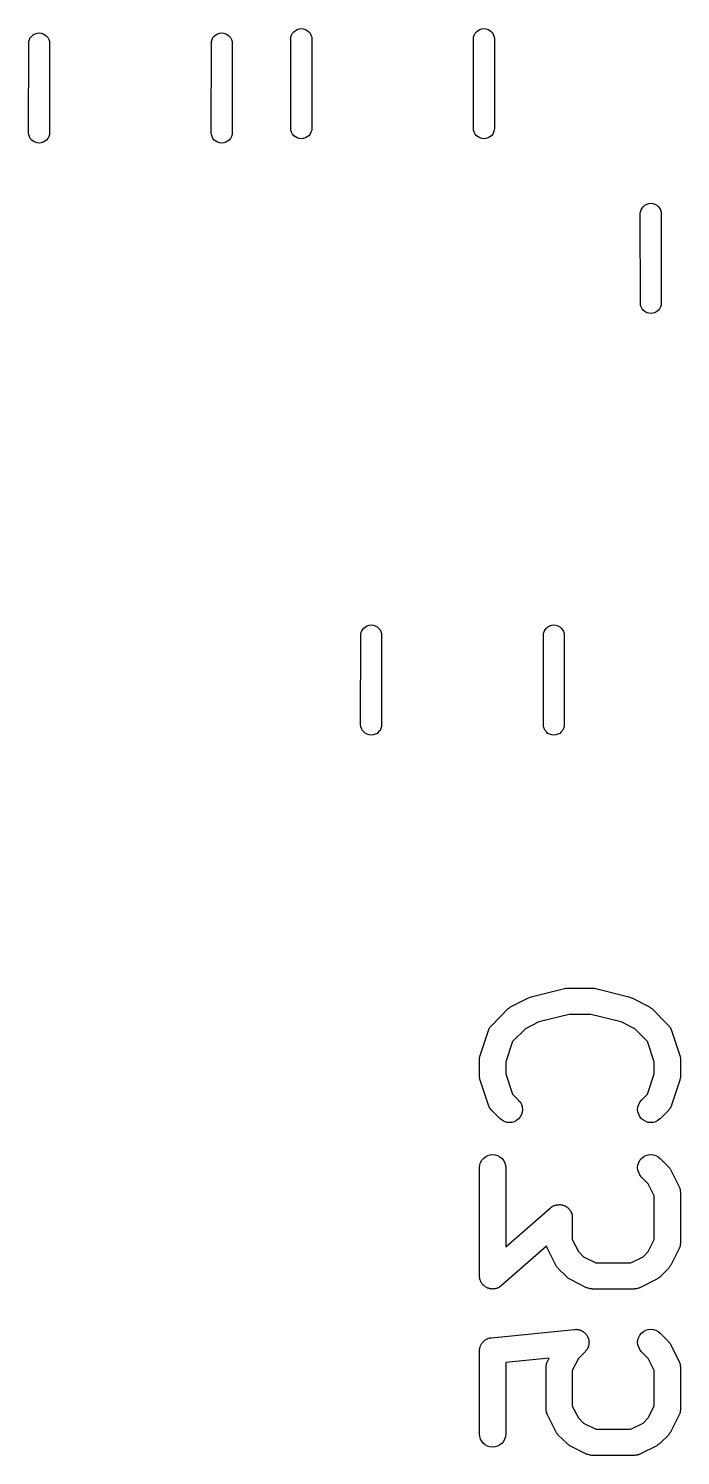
# Model space of a CAD drawing. Extents: x 112.9 to 160.3, y -137 to -94.4.
# Drawn here: x 145.27 to 149, y -115.14 to -106.97 of the extents above; entities that cross this region are included whole.
import ezdxf

# ---------------------------------------------------------------- set-up
doc = ezdxf.new("R2010")
doc.units = 0
doc.layers.add('BLACK', color=7, linetype='CONTINUOUS')

msp = doc.modelspace()

# ---------------------------------------------------------------- linework, layer by layer
at = {"layer": 'BLACK', "linetype": 'CONTINUOUS'}
for p, q in [((145.268, -107.046), (145.272, -107.035)), ((145.272, -107.035), (145.277, -107.024)), ((145.277, -107.024), (145.285, -107.015)), ((145.285, -107.015), (145.294, -107.008)), ((145.294, -107.008), (145.304, -107.002)), ((145.304, -107.002), (145.316, -106.999)), ((145.316, -106.999), (145.327, -106.997)), ((145.327, -106.997), (145.339, -106.999)), ((145.339, -106.999), (145.351, -107.002)), ((145.351, -107.002), (145.361, -107.008)), ((145.361, -107.008), (145.37, -107.015)), ((145.37, -107.015), (145.378, -107.024)), ((145.378, -107.024), (145.383, -107.035)), ((145.383, -107.035), (145.387, -107.046)), ((146.313, -107.046), (146.317, -107.035)), ((146.317, -107.035), (146.322, -107.024)), ((146.322, -107.024), (146.33, -107.015)), ((146.33, -107.015), (146.339, -107.008)), ((146.339, -107.008), (146.349, -107.002)), ((146.349, -107.002), (146.361, -106.999)), ((146.361, -106.999), (146.373, -106.997)), ((146.373, -106.997), (146.384, -106.999)), ((146.384, -106.999), (146.396, -107.002)), ((146.396, -107.002), (146.406, -107.008)), ((146.406, -107.008), (146.415, -107.015)), ((146.415, -107.015), (146.423, -107.024)), ((146.423, -107.024), (146.428, -107.035)), ((146.428, -107.035), (146.432, -107.046)), ((146.767, -107.03), (146.768, -107.021)), ((146.768, -107.545), (146.767, -107.03)), ((146.768, -107.021), (146.772, -107.01)), ((146.772, -107.01), (146.777, -106.999)), ((146.777, -106.999), (146.785, -106.99)), ((146.785, -106.99), (146.794, -106.983)), ((146.794, -106.983), (146.804, -106.977)), ((146.804, -106.977), (146.816, -106.974)), ((146.816, -106.974), (146.827, -106.972)), ((146.827, -106.972), (146.839, -106.974)), ((146.839, -106.974), (146.851, -106.977)), ((146.851, -106.977), (146.861, -106.983)), ((146.861, -106.983), (146.87, -106.99)), ((146.87, -106.99), (146.878, -106.999)), ((146.878, -106.999), (146.883, -107.01)), ((146.883, -107.01), (146.887, -107.021)), ((146.887, -107.021), (146.887, -107.03)), ((146.887, -107.03), (146.887, -107.545)), ((147.812, -107.03), (147.813, -107.021)), ((147.813, -107.545), (147.812, -107.03)), ((147.813, -107.021), (147.817, -107.01)), ((147.817, -107.01), (147.822, -106.999)), ((147.822, -106.999), (147.83, -106.99)), ((147.83, -106.99), (147.839, -106.983)), ((147.839, -106.983), (147.849, -106.977)), ((147.849, -106.977), (147.861, -106.974)), ((147.861, -106.974), (147.873, -106.972)), ((147.873, -106.972), (147.884, -106.974)), ((147.884, -106.974), (147.896, -106.977)), ((147.896, -106.977), (147.906, -106.983)), ((147.906, -106.983), (147.915, -106.99)), ((147.915, -106.99), (147.923, -106.999)), ((147.923, -106.999), (147.928, -107.01)), ((147.928, -107.01), (147.932, -107.021)), ((147.932, -107.021), (147.933, -107.03)), ((147.933, -107.03), (147.933, -107.545)), ((145.267, -107.57), (145.268, -107.055)), ((145.268, -107.055), (145.268, -107.046)), ((145.387, -107.046), (145.387, -107.055)), ((145.387, -107.055), (145.387, -107.57)), ((146.312, -107.57), (146.313, -107.055)), ((146.313, -107.055), (146.313, -107.046)), ((146.432, -107.046), (146.433, -107.055)), ((146.433, -107.055), (146.433, -107.57)), ((145.268, -107.579), (145.267, -107.57)), ((145.272, -107.59), (145.268, -107.579)), ((145.277, -107.601), (145.272, -107.59)), ((145.285, -107.61), (145.277, -107.601)), ((145.294, -107.617), (145.285, -107.61)), ((145.37, -107.61), (145.361, -107.617)), ((145.378, -107.601), (145.37, -107.61)), ((145.383, -107.59), (145.378, -107.601)), ((145.387, -107.579), (145.383, -107.59)), ((145.387, -107.57), (145.387, -107.579)), ((146.313, -107.579), (146.312, -107.57)), ((146.317, -107.59), (146.313, -107.579)), ((146.322, -107.601), (146.317, -107.59)), ((146.33, -107.61), (146.322, -107.601)), ((146.339, -107.617), (146.33, -107.61)), ((146.415, -107.61), (146.406, -107.617)), ((146.423, -107.601), (146.415, -107.61)), ((146.428, -107.59), (146.423, -107.601)), ((146.432, -107.579), (146.428, -107.59)), ((146.433, -107.57), (146.432, -107.579)), ((146.768, -107.554), (146.768, -107.545)), ((146.772, -107.565), (146.768, -107.554)), ((146.777, -107.576), (146.772, -107.565)), ((146.785, -107.585), (146.777, -107.576)), ((146.794, -107.592), (146.785, -107.585)), ((146.804, -107.598), (146.794, -107.592)), ((146.816, -107.601), (146.804, -107.598)), ((146.827, -107.603), (146.816, -107.601)), ((146.839, -107.601), (146.827, -107.603)), ((146.851, -107.598), (146.839, -107.601)), ((146.861, -107.592), (146.851, -107.598)), ((146.87, -107.585), (146.861, -107.592)), ((146.878, -107.576), (146.87, -107.585)), ((146.883, -107.565), (146.878, -107.576)), ((146.887, -107.554), (146.883, -107.565)), ((146.887, -107.545), (146.887, -107.554)), ((147.813, -107.554), (147.813, -107.545)), ((147.817, -107.565), (147.813, -107.554)), ((147.822, -107.576), (147.817, -107.565)), ((147.83, -107.585), (147.822, -107.576)), ((147.839, -107.592), (147.83, -107.585)), ((147.849, -107.598), (147.839, -107.592)), ((147.861, -107.601), (147.849, -107.598)), ((147.873, -107.603), (147.861, -107.601)), ((147.884, -107.601), (147.873, -107.603)), ((147.896, -107.598), (147.884, -107.601)), ((147.906, -107.592), (147.896, -107.598)), ((147.915, -107.585), (147.906, -107.592)), ((147.923, -107.576), (147.915, -107.585)), ((147.928, -107.565), (147.923, -107.576)), ((147.932, -107.554), (147.928, -107.565)), ((147.933, -107.545), (147.932, -107.554)), ((145.304, -107.623), (145.294, -107.617)), ((145.316, -107.626), (145.304, -107.623)), ((145.327, -107.628), (145.316, -107.626)), ((145.339, -107.626), (145.327, -107.628)), ((145.351, -107.623), (145.339, -107.626)), ((145.361, -107.617), (145.351, -107.623)), ((146.349, -107.623), (146.339, -107.617)), ((146.361, -107.626), (146.349, -107.623)), ((146.373, -107.628), (146.361, -107.626)), ((146.384, -107.626), (146.373, -107.628)), ((146.396, -107.623), (146.384, -107.626)), ((146.406, -107.617), (146.396, -107.623)), ((148.767, -108.03), (148.768, -108.021)), ((148.768, -108.021), (148.772, -108.01)), ((148.772, -108.01), (148.777, -107.999)), ((148.777, -107.999), (148.785, -107.99)), ((148.785, -107.99), (148.794, -107.983)), ((148.794, -107.983), (148.804, -107.977)), ((148.804, -107.977), (148.816, -107.974)), ((148.816, -107.974), (148.827, -107.972)), ((148.827, -107.972), (148.839, -107.974)), ((148.839, -107.974), (148.851, -107.977)), ((148.851, -107.977), (148.861, -107.983)), ((148.861, -107.983), (148.87, -107.99)), ((148.87, -107.99), (148.878, -107.999)), ((148.878, -107.999), (148.883, -108.01)), ((148.883, -108.01), (148.887, -108.021)), ((148.887, -108.021), (148.887, -108.03)), ((148.768, -108.545), (148.767, -108.03)), ((148.887, -108.03), (148.887, -108.545)), ((148.768, -108.554), (148.768, -108.545)), ((148.772, -108.565), (148.768, -108.554)), ((148.777, -108.576), (148.772, -108.565)), ((148.785, -108.585), (148.777, -108.576)), ((148.794, -108.592), (148.785, -108.585)), ((148.804, -108.598), (148.794, -108.592)), ((148.861, -108.592), (148.851, -108.598)), ((148.87, -108.585), (148.861, -108.592)), ((148.878, -108.576), (148.87, -108.585)), ((148.883, -108.565), (148.878, -108.576)), ((148.887, -108.554), (148.883, -108.565)), ((148.887, -108.545), (148.887, -108.554)), ((148.816, -108.601), (148.804, -108.598)), ((148.827, -108.603), (148.816, -108.601)), ((148.839, -108.601), (148.827, -108.603)), ((148.851, -108.598), (148.839, -108.601)), ((147.194, -110.395), (147.204, -110.39)), ((147.204, -110.39), (147.216, -110.386)), ((147.216, -110.386), (147.227, -110.385)), ((147.227, -110.385), (147.239, -110.386)), ((147.239, -110.386), (147.251, -110.39)), ((147.251, -110.39), (147.261, -110.395)), ((148.239, -110.395), (148.249, -110.39)), ((148.249, -110.39), (148.261, -110.386)), ((148.261, -110.386), (148.272, -110.385)), ((148.272, -110.385), (148.284, -110.386)), ((148.284, -110.386), (148.296, -110.39)), ((148.296, -110.39), (148.306, -110.395)), ((147.167, -110.958), (147.168, -110.442)), ((147.168, -110.434), (147.172, -110.422)), ((147.168, -110.442), (147.168, -110.434)), ((147.172, -110.422), (147.177, -110.412)), ((147.177, -110.412), (147.185, -110.403)), ((147.185, -110.403), (147.194, -110.395)), ((147.261, -110.395), (147.27, -110.403)), ((147.27, -110.403), (147.278, -110.412)), ((147.278, -110.412), (147.283, -110.422)), ((147.283, -110.422), (147.287, -110.434)), ((147.287, -110.434), (147.287, -110.442)), ((147.287, -110.442), (147.287, -110.958)), ((148.213, -110.434), (148.217, -110.422)), ((148.213, -110.442), (148.213, -110.434)), ((148.213, -110.958), (148.213, -110.442)), ((148.217, -110.422), (148.222, -110.412)), ((148.222, -110.412), (148.23, -110.403)), ((148.23, -110.403), (148.239, -110.395)), ((148.306, -110.395), (148.315, -110.403)), ((148.315, -110.403), (148.323, -110.412)), ((148.323, -110.412), (148.328, -110.422)), ((148.328, -110.422), (148.332, -110.434)), ((148.332, -110.434), (148.332, -110.442)), ((148.332, -110.442), (148.332, -110.958)), ((147.168, -110.966), (147.167, -110.958)), ((147.287, -110.958), (147.287, -110.966)), ((148.213, -110.966), (148.213, -110.958)), ((148.332, -110.958), (148.332, -110.966)), ((147.172, -110.978), (147.168, -110.966)), ((147.177, -110.988), (147.172, -110.978)), ((147.185, -110.997), (147.177, -110.988)), ((147.194, -111.005), (147.185, -110.997)), ((147.204, -111.01), (147.194, -111.005)), ((147.216, -111.014), (147.204, -111.01)), ((147.227, -111.015), (147.216, -111.014)), ((147.239, -111.014), (147.227, -111.015)), ((147.251, -111.01), (147.239, -111.014)), ((147.261, -111.005), (147.251, -111.01)), ((147.27, -110.997), (147.261, -111.005)), ((147.278, -110.988), (147.27, -110.997)), ((147.283, -110.978), (147.278, -110.988)), ((147.287, -110.966), (147.283, -110.978)), ((148.217, -110.978), (148.213, -110.966)), ((148.222, -110.988), (148.217, -110.978)), ((148.23, -110.997), (148.222, -110.988)), ((148.239, -111.005), (148.23, -110.997)), ((148.249, -111.01), (148.239, -111.005)), ((148.261, -111.014), (148.249, -111.01)), ((148.272, -111.015), (148.261, -111.014)), ((148.284, -111.014), (148.272, -111.015)), ((148.296, -111.01), (148.284, -111.014)), ((148.306, -111.005), (148.296, -111.01)), ((148.315, -110.997), (148.306, -111.005)), ((148.323, -110.988), (148.315, -110.997)), ((148.328, -110.978), (148.323, -110.988)), ((148.332, -110.966), (148.328, -110.978)), ((148.135, -112.516), (148.142, -112.513)), ((148.142, -112.513), (148.333, -112.465)), ((148.142, -112.513), (148.142, -112.513)), ((148.142, -112.513), (148.142, -112.513)), ((148.333, -112.465), (148.334, -112.465)), ((148.334, -112.465), (148.335, -112.465)), ((148.335, -112.465), (148.336, -112.465)), ((148.336, -112.465), (148.342, -112.464)), ((148.342, -112.464), (148.348, -112.463)), ((148.348, -112.463), (148.35, -112.463)), ((148.35, -112.463), (148.351, -112.463)), ((148.351, -112.463), (148.494, -112.463)), ((148.494, -112.463), (148.495, -112.463)), ((148.495, -112.463), (148.496, -112.463)), ((148.496, -112.463), (148.498, -112.463)), ((148.498, -112.463), (148.503, -112.464)), ((148.503, -112.464), (148.509, -112.465)), ((148.509, -112.465), (148.511, -112.465)), ((148.511, -112.465), (148.512, -112.465)), ((148.512, -112.465), (148.702, -112.513)), ((148.702, -112.513), (148.703, -112.513)), ((148.703, -112.513), (148.704, -112.513)), ((148.704, -112.513), (148.704, -112.513)), ((148.704, -112.513), (148.711, -112.516)), ((147.917, -112.676), (148.012, -112.58)), ((148.012, -112.58), (148.013, -112.58)), ((148.013, -112.58), (148.016, -112.577)), ((148.016, -112.577), (148.019, -112.574)), ((148.019, -112.574), (148.022, -112.572)), ((148.022, -112.572), (148.024, -112.57)), ((148.024, -112.57), (148.028, -112.568)), ((148.028, -112.568), (148.032, -112.566)), ((148.032, -112.566), (148.127, -112.519)), ((148.127, -112.519), (148.128, -112.518)), ((148.128, -112.518), (148.135, -112.516)), ((148.128, -112.518), (148.128, -112.518)), ((148.128, -112.518), (148.128, -112.518)), ((148.711, -112.516), (148.717, -112.518)), ((148.717, -112.518), (148.718, -112.519)), ((148.718, -112.519), (148.718, -112.519)), ((148.718, -112.519), (148.813, -112.566)), ((148.813, -112.566), (148.814, -112.567)), ((148.814, -112.567), (148.818, -112.569)), ((148.818, -112.569), (148.821, -112.571)), ((148.821, -112.571), (148.824, -112.573)), ((148.824, -112.573), (148.826, -112.575)), ((148.826, -112.575), (148.829, -112.578)), ((148.829, -112.578), (148.833, -112.58)), ((148.833, -112.58), (148.928, -112.676)), ((147.914, -112.679), (147.916, -112.677)), ((147.916, -112.677), (147.917, -112.676)), ((148.187, -112.656), (148.11, -112.695)), ((148.36, -112.613), (148.187, -112.656)), ((148.485, -112.613), (148.36, -112.613)), ((148.658, -112.656), (148.485, -112.613)), ((148.735, -112.695), (148.658, -112.656)), ((148.928, -112.676), (148.929, -112.676)), ((148.929, -112.676), (148.93, -112.678)), ((147.851, -112.848), (147.899, -112.705)), ((147.899, -112.704), (147.9, -112.702)), ((147.899, -112.705), (147.899, -112.704)), ((147.9, -112.702), (147.901, -112.7)), ((147.901, -112.7), (147.903, -112.695)), ((147.903, -112.695), (147.905, -112.691)), ((147.905, -112.691), (147.907, -112.689)), ((147.907, -112.689), (147.908, -112.687)), ((147.908, -112.687), (147.911, -112.683)), ((147.911, -112.683), (147.914, -112.679)), ((148.11, -112.695), (148.036, -112.769)), ((148.809, -112.769), (148.735, -112.695)), ((148.93, -112.678), (148.932, -112.68)), ((148.932, -112.68), (148.934, -112.684)), ((148.934, -112.684), (148.938, -112.688)), ((148.938, -112.688), (148.939, -112.69)), ((148.939, -112.69), (148.94, -112.691)), ((148.94, -112.691), (148.942, -112.696)), ((148.942, -112.696), (148.944, -112.701)), ((148.944, -112.701), (148.945, -112.703)), ((148.945, -112.703), (148.946, -112.705)), ((148.946, -112.705), (148.994, -112.848)), ((148.036, -112.769), (147.997, -112.884)), ((148.847, -112.884), (148.809, -112.769)), ((147.847, -112.87), (147.848, -112.866)), ((147.847, -112.871), (147.847, -112.87)), ((147.847, -112.967), (147.847, -112.871)), ((147.848, -112.862), (147.849, -112.859)), ((147.848, -112.866), (147.848, -112.862)), ((147.849, -112.856), (147.85, -112.852)), ((147.849, -112.859), (147.849, -112.856)), ((147.85, -112.852), (147.851, -112.848)), ((147.997, -112.884), (147.997, -112.954)), ((148.847, -112.954), (148.847, -112.884)), ((148.994, -112.848), (148.994, -112.849)), ((148.994, -112.849), (148.995, -112.853)), ((148.995, -112.853), (148.996, -112.857)), ((148.996, -112.857), (148.996, -112.86)), ((148.996, -112.86), (148.997, -112.863)), ((148.997, -112.863), (148.997, -112.867)), ((148.997, -112.867), (148.997, -112.871)), ((148.997, -112.871), (148.997, -112.967)), ((147.848, -112.971), (147.847, -112.967)), ((147.848, -112.975), (147.848, -112.971)), ((147.849, -112.978), (147.848, -112.975)), ((147.849, -112.981), (147.849, -112.978)), ((147.85, -112.985), (147.849, -112.981)), ((147.851, -112.989), (147.85, -112.985)), ((147.851, -112.99), (147.851, -112.989)), ((147.899, -113.133), (147.851, -112.99)), ((147.997, -112.954), (148.036, -113.069)), ((148.809, -113.069), (148.847, -112.954)), ((148.994, -112.99), (148.946, -113.133)), ((148.996, -112.982), (148.994, -112.986)), ((148.994, -112.986), (148.994, -112.99)), ((148.997, -112.976), (148.996, -112.979)), ((148.996, -112.979), (148.996, -112.982)), ((148.997, -112.967), (148.997, -112.968)), ((148.997, -112.968), (148.997, -112.972)), ((148.997, -112.972), (148.997, -112.976)), ((148.036, -113.069), (148.071, -113.104)), ((148.774, -113.104), (148.809, -113.069)), ((147.9, -113.135), (147.899, -113.133)), ((147.9, -113.137), (147.9, -113.135)), ((147.903, -113.142), (147.9, -113.137)), ((147.905, -113.147), (147.903, -113.142)), ((147.906, -113.148), (147.905, -113.147)), ((147.907, -113.15), (147.906, -113.148)), ((147.91, -113.154), (147.907, -113.15)), ((147.913, -113.159), (147.91, -113.154)), ((147.915, -113.16), (147.913, -113.159)), ((147.916, -113.162), (147.915, -113.16)), ((147.917, -113.163), (147.916, -113.162)), ((147.965, -113.21), (147.917, -113.163)), ((148.071, -113.104), (148.071, -113.105)), ((148.071, -113.105), (148.081, -113.116)), ((148.081, -113.116), (148.087, -113.129)), ((148.087, -113.129), (148.091, -113.143)), ((148.091, -113.143), (148.093, -113.158)), ((148.093, -113.158), (148.091, -113.172)), ((148.752, -113.157), (148.754, -113.142)), ((148.754, -113.171), (148.752, -113.157)), ((148.754, -113.142), (148.758, -113.128)), ((148.758, -113.128), (148.765, -113.115)), ((148.765, -113.115), (148.774, -113.104)), ((148.928, -113.163), (148.88, -113.21)), ((148.929, -113.161), (148.928, -113.163)), ((148.931, -113.159), (148.929, -113.161)), ((148.934, -113.155), (148.931, -113.159)), ((148.937, -113.151), (148.934, -113.155)), ((148.938, -113.149), (148.937, -113.151)), ((148.939, -113.148), (148.938, -113.149)), ((148.942, -113.143), (148.939, -113.148)), ((148.944, -113.138), (148.942, -113.143)), ((148.945, -113.136), (148.944, -113.138)), ((148.946, -113.134), (148.945, -113.136)), ((148.946, -113.133), (148.946, -113.134)), ((147.976, -113.219), (147.965, -113.21)), ((147.989, -113.226), (147.976, -113.219)), ((148.003, -113.231), (147.989, -113.226)), ((148.017, -113.232), (148.003, -113.231)), ((148.032, -113.231), (148.017, -113.232)), ((148.046, -113.227), (148.032, -113.231)), ((148.059, -113.22), (148.046, -113.227)), ((148.07, -113.211), (148.059, -113.22)), ((148.08, -113.199), (148.07, -113.211)), ((148.087, -113.186), (148.08, -113.199)), ((148.091, -113.172), (148.087, -113.186)), ((148.758, -113.185), (148.754, -113.171)), ((148.765, -113.198), (148.758, -113.185)), ((148.774, -113.21), (148.765, -113.198)), ((148.785, -113.219), (148.774, -113.21)), ((148.798, -113.226), (148.785, -113.219)), ((148.812, -113.231), (148.798, -113.226)), ((148.826, -113.232), (148.812, -113.231)), ((148.841, -113.231), (148.826, -113.232)), ((148.855, -113.227), (148.841, -113.231)), ((148.868, -113.22), (148.855, -113.227)), ((148.879, -113.211), (148.868, -113.22)), ((148.88, -113.21), (148.879, -113.211)), ((147.847, -113.489), (147.849, -113.475)), ((147.847, -113.49), (147.847, -113.489)), ((147.847, -114.11), (147.847, -113.49)), ((147.849, -113.475), (147.853, -113.461)), ((147.853, -113.461), (147.86, -113.448)), ((147.86, -113.448), (147.87, -113.437)), ((147.87, -113.437), (147.881, -113.428)), ((147.881, -113.428), (147.894, -113.421)), ((147.894, -113.421), (147.908, -113.417)), ((147.908, -113.417), (147.923, -113.415)), ((147.923, -113.415), (147.937, -113.417)), ((147.937, -113.417), (147.951, -113.421)), ((147.951, -113.421), (147.964, -113.428)), ((147.964, -113.428), (147.976, -113.438)), ((147.976, -113.438), (147.985, -113.449)), ((147.985, -113.449), (147.992, -113.462)), ((147.992, -113.462), (147.996, -113.476)), ((147.996, -113.476), (147.997, -113.49)), ((147.997, -113.49), (147.997, -113.944)), ((148.752, -113.49), (148.754, -113.475)), ((148.753, -113.504), (148.752, -113.49)), ((148.754, -113.475), (148.758, -113.461)), ((148.758, -113.461), (148.765, -113.448)), ((148.765, -113.448), (148.774, -113.437)), ((148.774, -113.437), (148.786, -113.428)), ((148.786, -113.428), (148.799, -113.421)), ((148.799, -113.421), (148.813, -113.417)), ((148.813, -113.417), (148.827, -113.415)), ((148.827, -113.415), (148.842, -113.417)), ((148.842, -113.417), (148.856, -113.421)), ((148.856, -113.421), (148.869, -113.428)), ((148.869, -113.428), (148.88, -113.437)), ((148.88, -113.437), (148.928, -113.485)), ((148.928, -113.485), (148.929, -113.486)), ((148.929, -113.486), (148.931, -113.489)), ((148.931, -113.489), (148.934, -113.492)), ((148.934, -113.492), (148.936, -113.495)), ((148.758, -113.518), (148.753, -113.504)), ((148.764, -113.531), (148.758, -113.518)), ((148.773, -113.543), (148.764, -113.531)), ((148.774, -113.544), (148.773, -113.543)), ((148.813, -113.583), (148.774, -113.544)), ((148.936, -113.495), (148.938, -113.497)), ((148.938, -113.497), (148.94, -113.501)), ((148.94, -113.501), (148.942, -113.505)), ((148.942, -113.505), (148.989, -113.6)), ((148.847, -113.651), (148.813, -113.583)), ((148.847, -113.901), (148.847, -113.651)), ((148.989, -113.6), (148.99, -113.601)), ((148.99, -113.601), (148.991, -113.603)), ((148.991, -113.603), (148.992, -113.605)), ((148.992, -113.605), (148.993, -113.61)), ((148.993, -113.61), (148.995, -113.614)), ((148.995, -113.614), (148.995, -113.617)), ((148.995, -113.617), (148.996, -113.619)), ((148.996, -113.619), (148.996, -113.624)), ((148.996, -113.624), (148.997, -113.629)), ((148.997, -113.629), (148.997, -113.631)), ((148.997, -113.631), (148.997, -113.633)), ((148.997, -113.633), (148.997, -113.919)), ((147.997, -113.944), (148.254, -113.72)), ((148.254, -113.72), (148.255, -113.719)), ((148.255, -113.719), (148.259, -113.716)), ((148.259, -113.716), (148.262, -113.713)), ((148.262, -113.713), (148.265, -113.712)), ((148.265, -113.712), (148.267, -113.711)), ((148.267, -113.711), (148.271, -113.709)), ((148.271, -113.709), (148.275, -113.707)), ((148.275, -113.707), (148.278, -113.706)), ((148.278, -113.706), (148.28, -113.705)), ((148.28, -113.705), (148.285, -113.704)), ((148.285, -113.704), (148.289, -113.703)), ((148.289, -113.703), (148.292, -113.702)), ((148.292, -113.702), (148.294, -113.702)), ((148.294, -113.702), (148.299, -113.702)), ((148.299, -113.702), (148.304, -113.701)), ((148.304, -113.701), (148.306, -113.701)), ((148.306, -113.701), (148.309, -113.701)), ((148.309, -113.701), (148.314, -113.702)), ((148.314, -113.702), (148.318, -113.703)), ((148.318, -113.703), (148.321, -113.703)), ((148.321, -113.703), (148.324, -113.704)), ((148.324, -113.704), (148.328, -113.706)), ((148.328, -113.706), (148.332, -113.707)), ((148.332, -113.707), (148.335, -113.708)), ((148.335, -113.708), (148.337, -113.709)), ((148.337, -113.709), (148.341, -113.712)), ((148.341, -113.712), (148.345, -113.714)), ((148.345, -113.714), (148.347, -113.716)), ((148.347, -113.716), (148.35, -113.717)), ((148.35, -113.717), (148.353, -113.72)), ((148.353, -113.72), (148.357, -113.723)), ((148.357, -113.723), (148.358, -113.725)), ((148.358, -113.725), (148.36, -113.727)), ((148.36, -113.727), (148.363, -113.731)), ((148.363, -113.731), (148.366, -113.735)), ((148.366, -113.735), (148.367, -113.737)), ((148.367, -113.737), (148.369, -113.739)), ((148.369, -113.739), (148.37, -113.743)), ((148.37, -113.743), (148.373, -113.748)), ((148.373, -113.748), (148.373, -113.75)), ((148.373, -113.75), (148.375, -113.753)), ((148.375, -113.753), (148.376, -113.757)), ((148.376, -113.757), (148.377, -113.762)), ((148.377, -113.762), (148.377, -113.764)), ((148.377, -113.764), (148.378, -113.767)), ((148.378, -113.767), (148.378, -113.772)), ((148.378, -113.772), (148.378, -113.776)), ((148.378, -113.776), (148.378, -113.901)), ((148.378, -113.901), (148.413, -113.97)), ((148.813, -113.97), (148.847, -113.901)), ((148.231, -113.939), (147.972, -114.166)), ((148.233, -113.943), (148.231, -113.939)), ((148.234, -113.948), (148.233, -113.943)), ((148.235, -113.95), (148.234, -113.948)), ((148.236, -113.952), (148.235, -113.95)), ((148.236, -113.953), (148.236, -113.952)), ((148.284, -114.048), (148.236, -113.953)), ((148.413, -113.97), (148.443, -114)), ((148.783, -114), (148.813, -113.97)), ((148.989, -113.953), (148.942, -114.048)), ((148.99, -113.951), (148.989, -113.953)), ((148.991, -113.949), (148.99, -113.951)), ((148.993, -113.944), (148.991, -113.949)), ((148.995, -113.939), (148.993, -113.944)), ((148.996, -113.935), (148.995, -113.937)), ((148.995, -113.937), (148.995, -113.939)), ((148.997, -113.924), (148.996, -113.93)), ((148.996, -113.93), (148.996, -113.935)), ((148.997, -113.919), (148.997, -113.92)), ((148.997, -113.92), (148.997, -113.922)), ((148.997, -113.922), (148.997, -113.924)), ((148.286, -114.051), (148.284, -114.048)), ((148.288, -114.055), (148.286, -114.051)), ((148.29, -114.058), (148.288, -114.055)), ((148.292, -114.06), (148.29, -114.058)), ((148.295, -114.063), (148.292, -114.06)), ((148.297, -114.067), (148.295, -114.063)), ((148.443, -114), (148.512, -114.035)), ((148.512, -114.035), (148.714, -114.035)), ((148.714, -114.035), (148.783, -114)), ((148.93, -114.064), (148.928, -114.067)), ((148.933, -114.061), (148.93, -114.064)), ((148.935, -114.058), (148.933, -114.061)), ((148.937, -114.056), (148.935, -114.058)), ((148.939, -114.052), (148.937, -114.056)), ((148.941, -114.049), (148.939, -114.052)), ((148.942, -114.048), (148.941, -114.049)), ((147.848, -114.114), (147.847, -114.11)), ((147.848, -114.119), (147.848, -114.114)), ((147.849, -114.121), (147.848, -114.119)), ((147.849, -114.124), (147.849, -114.121)), ((147.85, -114.129), (147.849, -114.124)), ((147.851, -114.133), (147.85, -114.129)), ((147.852, -114.136), (147.851, -114.133)), ((147.853, -114.138), (147.852, -114.136)), ((147.855, -114.142), (147.853, -114.138)), ((147.857, -114.147), (147.855, -114.142)), ((148.298, -114.067), (148.297, -114.067)), ((148.346, -114.115), (148.298, -114.067)), ((148.349, -114.118), (148.346, -114.115)), ((148.352, -114.121), (148.349, -114.118)), ((148.354, -114.122), (148.352, -114.121)), ((148.357, -114.124), (148.354, -114.122)), ((148.361, -114.126), (148.357, -114.124)), ((148.364, -114.129), (148.361, -114.126)), ((148.365, -114.129), (148.364, -114.129)), ((148.46, -114.177), (148.365, -114.129)), ((148.861, -114.129), (148.765, -114.177)), ((148.864, -114.127), (148.861, -114.129)), ((148.868, -114.125), (148.864, -114.127)), ((148.87, -114.123), (148.868, -114.125)), ((148.873, -114.121), (148.87, -114.123)), ((148.876, -114.118), (148.873, -114.121)), ((148.879, -114.116), (148.876, -114.118)), ((148.88, -114.115), (148.879, -114.116)), ((148.928, -114.067), (148.88, -114.115)), ((147.859, -114.149), (147.857, -114.147)), ((147.86, -114.151), (147.859, -114.149)), ((147.863, -114.155), (147.86, -114.151)), ((147.866, -114.159), (147.863, -114.155)), ((147.867, -114.16), (147.866, -114.159)), ((147.869, -114.162), (147.867, -114.16)), ((147.873, -114.165), (147.869, -114.162)), ((147.876, -114.169), (147.873, -114.165)), ((147.878, -114.17), (147.876, -114.169)), ((147.88, -114.172), (147.878, -114.17)), ((147.885, -114.174), (147.88, -114.172)), ((147.889, -114.176), (147.885, -114.174)), ((147.891, -114.177), (147.889, -114.176)), ((147.893, -114.179), (147.891, -114.177)), ((147.898, -114.18), (147.893, -114.179)), ((147.902, -114.182), (147.898, -114.18)), ((147.905, -114.182), (147.902, -114.182)), ((147.907, -114.183), (147.905, -114.182)), ((147.912, -114.183), (147.907, -114.183)), ((147.917, -114.184), (147.912, -114.183)), ((147.919, -114.184), (147.917, -114.184)), ((147.922, -114.185), (147.919, -114.184)), ((147.927, -114.184), (147.922, -114.185)), ((147.931, -114.184), (147.927, -114.184)), ((147.934, -114.183), (147.931, -114.184)), ((147.936, -114.183), (147.934, -114.183)), ((147.941, -114.182), (147.936, -114.183)), ((147.946, -114.181), (147.941, -114.182)), ((147.948, -114.18), (147.946, -114.181)), ((147.95, -114.179), (147.948, -114.18)), ((147.955, -114.177), (147.95, -114.179)), ((147.959, -114.175), (147.955, -114.177)), ((147.961, -114.173), (147.959, -114.175)), ((147.963, -114.172), (147.961, -114.173)), ((147.967, -114.169), (147.963, -114.172)), ((147.971, -114.167), (147.967, -114.169)), ((147.972, -114.166), (147.971, -114.167)), ((148.462, -114.177), (148.46, -114.177)), ((148.464, -114.178), (148.462, -114.177)), ((148.469, -114.18), (148.464, -114.178)), ((148.474, -114.182), (148.469, -114.18)), ((148.476, -114.182), (148.474, -114.182)), ((148.478, -114.183), (148.476, -114.182)), ((148.483, -114.183), (148.478, -114.183)), ((148.488, -114.184), (148.483, -114.183)), ((148.491, -114.184), (148.488, -114.184)), ((148.493, -114.185), (148.491, -114.184)), ((148.494, -114.185), (148.493, -114.185)), ((148.732, -114.185), (148.494, -114.185)), ((148.734, -114.184), (148.732, -114.185)), ((148.736, -114.184), (148.734, -114.184)), ((148.741, -114.184), (148.736, -114.184)), ((148.746, -114.183), (148.741, -114.184)), ((148.749, -114.182), (148.746, -114.183)), ((148.751, -114.182), (148.749, -114.182)), ((148.756, -114.18), (148.751, -114.182)), ((148.76, -114.179), (148.756, -114.18)), ((148.762, -114.178), (148.76, -114.179)), ((148.765, -114.177), (148.762, -114.178)), ((148.765, -114.177), (148.765, -114.177)), ((147.884, -114.474), (147.887, -114.472)), ((147.887, -114.472), (147.891, -114.47)), ((147.891, -114.47), (147.894, -114.469)), ((147.894, -114.469), (147.897, -114.468)), ((147.897, -114.468), (147.901, -114.466)), ((147.901, -114.466), (147.904, -114.466)), ((147.904, -114.466), (147.908, -114.464)), ((147.908, -114.464), (147.912, -114.464)), ((147.912, -114.464), (147.915, -114.463)), ((147.915, -114.463), (148.391, -114.416)), ((148.391, -114.416), (148.392, -114.416)), ((148.392, -114.416), (148.396, -114.416)), ((148.396, -114.416), (148.399, -114.415)), ((148.399, -114.415), (148.403, -114.416)), ((148.403, -114.416), (148.407, -114.416)), ((148.407, -114.416), (148.41, -114.417)), ((148.41, -114.417), (148.414, -114.417)), ((148.414, -114.417), (148.417, -114.418)), ((148.417, -114.418), (148.421, -114.419)), ((148.421, -114.419), (148.424, -114.42)), ((148.424, -114.42), (148.428, -114.421)), ((148.428, -114.421), (148.431, -114.423)), ((148.431, -114.423), (148.435, -114.425)), ((148.435, -114.425), (148.438, -114.427)), ((148.438, -114.427), (148.441, -114.428)), ((148.441, -114.428), (148.444, -114.431)), ((148.444, -114.431), (148.447, -114.433)), ((148.447, -114.433), (148.449, -114.436)), ((148.449, -114.436), (148.452, -114.438)), ((148.452, -114.438), (148.454, -114.441)), ((148.454, -114.441), (148.457, -114.443)), ((148.457, -114.443), (148.459, -114.446)), ((148.459, -114.446), (148.461, -114.449)), ((148.461, -114.449), (148.463, -114.452)), ((148.463, -114.452), (148.465, -114.456)), ((148.465, -114.456), (148.466, -114.459)), ((148.466, -114.459), (148.468, -114.462)), ((148.468, -114.462), (148.469, -114.466)), ((148.469, -114.466), (148.47, -114.469)), ((148.47, -114.469), (148.471, -114.473)), ((148.471, -114.473), (148.472, -114.476)), ((148.754, -114.475), (148.758, -114.461)), ((148.758, -114.461), (148.765, -114.448)), ((148.765, -114.448), (148.774, -114.437)), ((148.774, -114.437), (148.786, -114.428)), ((148.786, -114.428), (148.799, -114.421)), ((148.799, -114.421), (148.813, -114.417)), ((148.813, -114.417), (148.827, -114.415)), ((148.827, -114.415), (148.842, -114.417)), ((148.842, -114.417), (148.856, -114.421)), ((148.856, -114.421), (148.869, -114.428)), ((148.869, -114.428), (148.88, -114.437)), ((148.88, -114.437), (148.928, -114.485)), ((147.847, -114.537), (147.848, -114.534)), ((147.847, -114.538), (147.847, -114.537)), ((147.847, -115.014), (147.847, -114.538)), ((147.848, -114.53), (147.849, -114.526)), ((147.848, -114.534), (147.848, -114.53)), ((147.849, -114.523), (147.85, -114.519)), ((147.849, -114.526), (147.849, -114.523)), ((147.85, -114.519), (147.851, -114.516)), ((147.851, -114.516), (147.852, -114.512)), ((147.852, -114.512), (147.853, -114.509)), ((147.853, -114.509), (147.855, -114.506)), ((147.855, -114.506), (147.856, -114.503)), ((147.856, -114.503), (147.859, -114.499)), ((147.859, -114.499), (147.86, -114.496)), ((147.86, -114.496), (147.863, -114.493)), ((147.863, -114.493), (147.864, -114.49)), ((147.864, -114.49), (147.867, -114.488)), ((147.867, -114.488), (147.87, -114.485)), ((147.87, -114.485), (147.873, -114.482)), ((147.873, -114.482), (147.875, -114.48)), ((147.875, -114.48), (147.878, -114.478)), ((147.878, -114.478), (147.881, -114.475)), ((147.881, -114.475), (147.884, -114.474)), ((148.452, -114.544), (148.413, -114.583)), ((148.454, -114.541), (148.452, -114.544)), ((148.456, -114.538), (148.454, -114.541)), ((148.459, -114.535), (148.456, -114.538)), ((148.461, -114.532), (148.459, -114.535)), ((148.463, -114.529), (148.461, -114.532)), ((148.465, -114.526), (148.463, -114.529)), ((148.466, -114.523), (148.465, -114.526)), ((148.468, -114.519), (148.466, -114.523)), ((148.469, -114.516), (148.468, -114.519)), ((148.47, -114.513), (148.469, -114.516)), ((148.471, -114.509), (148.47, -114.513)), ((148.472, -114.505), (148.471, -114.509)), ((148.472, -114.476), (148.473, -114.48)), ((148.473, -114.498), (148.472, -114.502)), ((148.472, -114.502), (148.472, -114.505)), ((148.473, -114.48), (148.473, -114.484)), ((148.473, -114.484), (148.473, -114.487)), ((148.473, -114.487), (148.474, -114.491)), ((148.474, -114.491), (148.473, -114.494)), ((148.473, -114.494), (148.473, -114.498)), ((148.752, -114.49), (148.754, -114.475)), ((148.753, -114.504), (148.752, -114.49)), ((148.758, -114.518), (148.753, -114.504)), ((148.764, -114.531), (148.758, -114.518)), ((148.773, -114.543), (148.764, -114.531)), ((148.774, -114.544), (148.773, -114.543)), ((148.813, -114.583), (148.774, -114.544)), ((148.928, -114.485), (148.929, -114.486)), ((148.929, -114.486), (148.931, -114.489)), ((148.931, -114.489), (148.934, -114.492)), ((148.934, -114.492), (148.936, -114.495)), ((148.936, -114.495), (148.938, -114.497)), ((148.938, -114.497), (148.94, -114.501)), ((148.94, -114.501), (148.942, -114.505)), ((148.942, -114.505), (148.989, -114.6)), ((148.246, -114.581), (147.997, -114.606)), ((147.997, -114.606), (147.997, -115.014)), ((148.228, -114.632), (148.229, -114.63)), ((148.228, -114.633), (148.228, -114.632)), ((148.228, -114.871), (148.228, -114.633)), ((148.229, -114.623), (148.23, -114.618)), ((148.229, -114.628), (148.229, -114.623)), ((148.229, -114.63), (148.229, -114.628)), ((148.23, -114.618), (148.231, -114.616)), ((148.231, -114.613), (148.233, -114.609)), ((148.231, -114.616), (148.231, -114.613)), ((148.233, -114.609), (148.234, -114.604)), ((148.234, -114.604), (148.235, -114.602)), ((148.235, -114.602), (148.236, -114.6)), ((148.236, -114.6), (148.246, -114.581)), ((148.413, -114.583), (148.378, -114.651)), ((148.847, -114.651), (148.813, -114.583)), ((148.989, -114.6), (148.99, -114.601)), ((148.99, -114.601), (148.991, -114.603)), ((148.991, -114.603), (148.992, -114.605)), ((148.992, -114.605), (148.993, -114.61)), ((148.993, -114.61), (148.995, -114.614)), ((148.995, -114.614), (148.995, -114.617)), ((148.995, -114.617), (148.996, -114.619)), ((148.996, -114.619), (148.996, -114.624)), ((148.996, -114.624), (148.997, -114.629)), ((148.997, -114.629), (148.997, -114.631)), ((148.997, -114.631), (148.997, -114.633)), ((148.997, -114.633), (148.997, -114.871)), ((148.378, -114.651), (148.378, -114.854)), ((148.847, -114.854), (148.847, -114.651)), ((148.229, -114.874), (148.228, -114.871)), ((148.228, -114.876), (148.229, -114.874)), ((148.229, -114.881), (148.228, -114.876)), ((148.23, -114.886), (148.229, -114.881)), ((148.378, -114.854), (148.413, -114.922)), ((148.813, -114.922), (148.847, -114.854)), ((148.997, -114.877), (148.996, -114.882)), ((148.997, -114.871), (148.997, -114.872)), ((148.997, -114.872), (148.997, -114.875)), ((148.997, -114.875), (148.997, -114.877)), ((148.23, -114.888), (148.23, -114.886)), ((148.231, -114.89), (148.23, -114.888)), ((148.233, -114.895), (148.231, -114.89)), ((148.234, -114.9), (148.233, -114.895)), ((148.235, -114.902), (148.234, -114.9)), ((148.236, -114.904), (148.235, -114.902)), ((148.236, -114.905), (148.236, -114.904)), ((148.284, -115), (148.236, -114.905)), ((148.413, -114.922), (148.443, -114.953)), ((148.443, -114.953), (148.512, -114.987)), ((148.714, -114.987), (148.783, -114.953)), ((148.783, -114.953), (148.813, -114.922)), ((148.989, -114.905), (148.942, -115)), ((148.99, -114.903), (148.989, -114.905)), ((148.991, -114.901), (148.99, -114.903)), ((148.993, -114.896), (148.991, -114.901)), ((148.995, -114.891), (148.993, -114.896)), ((148.996, -114.887), (148.995, -114.889)), ((148.995, -114.889), (148.995, -114.891)), ((148.996, -114.882), (148.996, -114.887)), ((147.849, -115.029), (147.847, -115.014)), ((147.853, -115.043), (147.849, -115.029)), ((147.86, -115.056), (147.853, -115.043)), ((147.991, -115.044), (147.984, -115.057)), ((147.996, -115.03), (147.991, -115.044)), ((147.997, -115.015), (147.996, -115.03)), ((147.997, -115.014), (147.997, -115.015)), ((148.286, -115.004), (148.284, -115)), ((148.288, -115.008), (148.286, -115.004)), ((148.29, -115.01), (148.288, -115.008)), ((148.292, -115.013), (148.29, -115.01)), ((148.295, -115.016), (148.292, -115.013)), ((148.297, -115.019), (148.295, -115.016)), ((148.298, -115.02), (148.297, -115.019)), ((148.346, -115.067), (148.298, -115.02)), ((148.512, -114.987), (148.714, -114.987)), ((148.928, -115.02), (148.88, -115.067)), ((148.93, -115.016), (148.928, -115.02)), ((148.933, -115.013), (148.93, -115.016)), ((148.935, -115.011), (148.933, -115.013)), ((148.937, -115.008), (148.935, -115.011)), ((148.939, -115.005), (148.937, -115.008)), ((148.941, -115.001), (148.939, -115.005)), ((148.942, -115), (148.941, -115.001)), ((147.869, -115.067), (147.86, -115.056)), ((147.88, -115.076), (147.869, -115.067)), ((147.893, -115.083), (147.88, -115.076)), ((147.907, -115.088), (147.893, -115.083)), ((147.922, -115.089), (147.907, -115.088)), ((147.936, -115.088), (147.922, -115.089)), ((147.95, -115.084), (147.936, -115.088)), ((147.963, -115.077), (147.95, -115.084)), ((147.975, -115.068), (147.963, -115.077)), ((147.984, -115.057), (147.975, -115.068)), ((148.349, -115.07), (148.346, -115.067)), ((148.352, -115.073), (148.349, -115.07)), ((148.354, -115.075), (148.352, -115.073)), ((148.357, -115.077), (148.354, -115.075)), ((148.361, -115.079), (148.357, -115.077)), ((148.364, -115.081), (148.361, -115.079)), ((148.365, -115.081), (148.364, -115.081)), ((148.46, -115.129), (148.365, -115.081)), ((148.861, -115.081), (148.765, -115.129)), ((148.864, -115.079), (148.861, -115.081)), ((148.868, -115.077), (148.864, -115.079)), ((148.87, -115.075), (148.868, -115.077)), ((148.873, -115.074), (148.87, -115.075)), ((148.876, -115.071), (148.873, -115.074)), ((148.879, -115.068), (148.876, -115.071)), ((148.88, -115.067), (148.879, -115.068)), ((148.462, -115.13), (148.46, -115.129)), ((148.464, -115.131), (148.462, -115.13)), ((148.469, -115.132), (148.464, -115.131)), ((148.474, -115.134), (148.469, -115.132)), ((148.476, -115.135), (148.474, -115.134)), ((148.478, -115.135), (148.476, -115.135)), ((148.483, -115.136), (148.478, -115.135)), ((148.488, -115.137), (148.483, -115.136)), ((148.491, -115.137), (148.488, -115.137)), ((148.493, -115.137), (148.491, -115.137)), ((148.494, -115.137), (148.493, -115.137)), ((148.732, -115.137), (148.494, -115.137)), ((148.734, -115.137), (148.732, -115.137)), ((148.736, -115.137), (148.734, -115.137)), ((148.741, -115.136), (148.736, -115.137)), ((148.746, -115.135), (148.741, -115.136)), ((148.749, -115.135), (148.746, -115.135)), ((148.751, -115.134), (148.749, -115.135)), ((148.756, -115.133), (148.751, -115.134)), ((148.76, -115.131), (148.756, -115.133)), ((148.762, -115.13), (148.76, -115.131)), ((148.765, -115.129), (148.762, -115.13)), ((148.765, -115.129), (148.765, -115.129))]:
    msp.add_line(p, q, dxfattribs=at)

doc.saveas('drawing.dxf')
